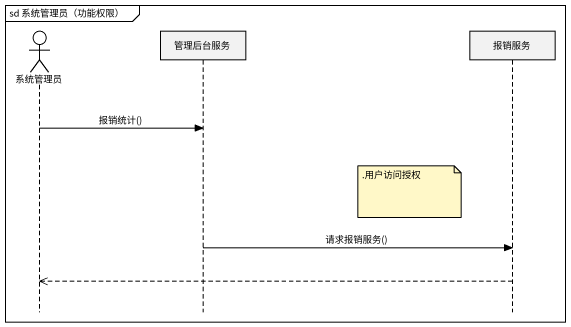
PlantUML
@startuml
mainframe sd 系统管理员（功能权限）
hide footbox
actor 系统管理员
participant 管理后台服务
participant 报销服务

系统管理员 -> 管理后台服务 : 报销统计()
note left of 报销服务 : .用户访问授权
管理后台服务 -> 报销服务 : 请求报销服务()
报销服务 -->> 系统管理员
@enduml
